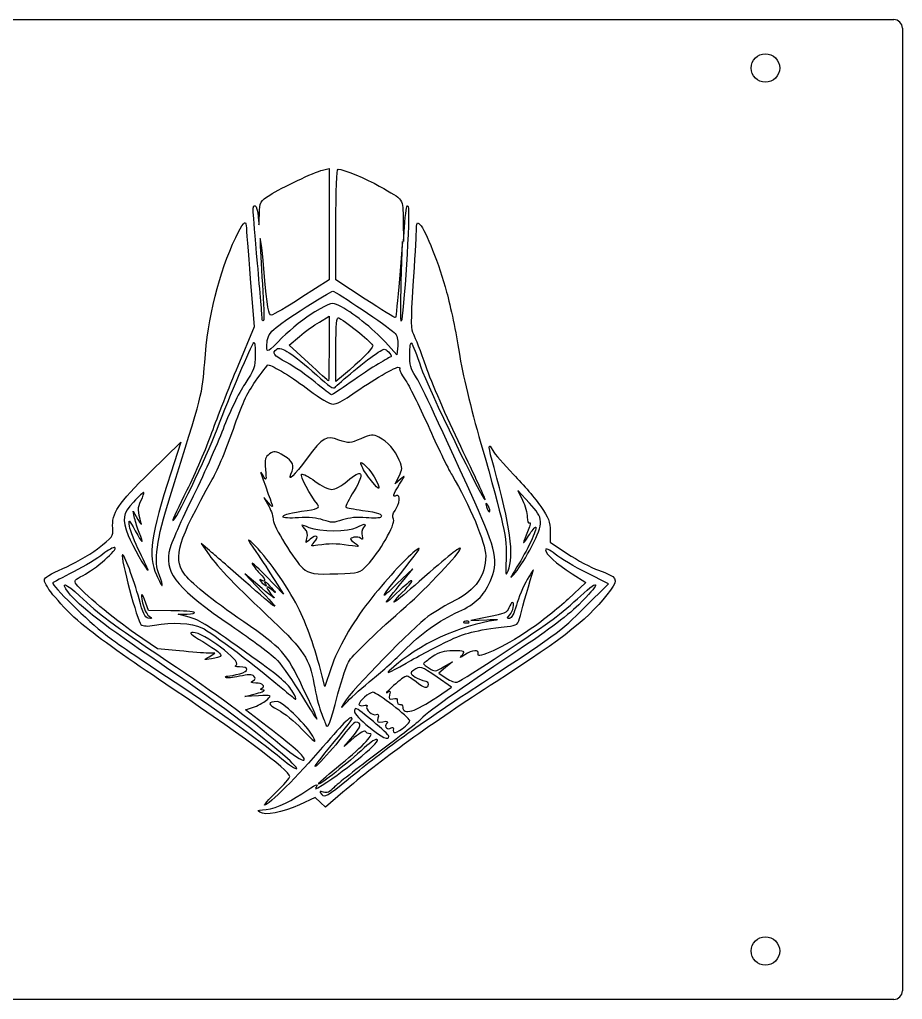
# Model space of a CAD drawing. Header units: millimetres. Extents: x -155 to 155, y -86 to 86.
# Drawn here: x 0 to 155, y -86 to 86 of the extents above; entities that cross this region are included whole.
import ezdxf

# ---------------------------------------------------------------- set-up
doc = ezdxf.new("R2010")
doc.units = ezdxf.units.MM

msp = doc.modelspace()

# ---------------------------------------------------------------- linework, layer by layer
at = {"color": 7, "linetype": 'Continuous', "lineweight": 25}
for p, q in [((-153.5, 86), (153.5, 86)), ((155, 84.5), (155, -84.5)), ((53.21, 59.58), (54.33, 59.86)), ((54.33, 59.86), (54.33, 40.34)), ((55.54, 40.32), (55.54, 50.05)), ((67.35, 50.67), (67.43, 47.02)), ((67.43, 47.02), (67.66, 50.46)), ((67.23, 47.02), (66.69, 40.42)), ((67.02, 39.95), (67.23, 47.02)), ((40.5, 40.55), (41.18, 32.05)), ((54.33, 40.34), (49.57, 37.25)), ((60.7, 36.94), (55.54, 40.32)), ((52.64, 32.91), (54.33, 33.92)), ((54.33, 33.92), (54.33, 28.23)), ((41.18, 32.05), (38.31, 25.17)), ((47.32, 28.87), (49.14, 30.39)), ((66.26, 27.13), (64.24, 29.36)), ((50.72, 25.72), (47.32, 28.87)), ((55.54, 22.47), (55.54, 28.2)), ((66.39, 28.74), (66.26, 27.13)), ((56.86, 23.57), (55.54, 22.47)), ((22.92, 6.56), (28.31, 11.82)), ((28.31, 11.82), (26.54, 6.36)), ((65.95, 4.53), (66.62, 5.84)), ((66.87, 5.34), (65.95, 4.53)), ((42.91, 2.11), (43.76, 0.58)), ((43.77, 1.1), (42.91, 2.11)), ((87.48, 3.32), (88.3, 1.62)), ((89.52, 1.12), (87.48, 3.32)), ((19.93, -0.32), (20.76, -1.74)), ((20.2, -1.54), (19.93, -0.32)), ((93.17, -3.8), (93.17, -5.73)), ((31.88, -5.99), (33.29, -7.98)), ((33.33, -7.2), (31.88, -5.99)), ((93.17, -5.73), (96.21, -7.76)), ((39.56, -11.3), (42.59, -14.49)), ((42.59, -13.89), (39.56, -11.3)), ((46.33, -14.89), (43.22, -11.65)), ((69.04, -10.44), (66.26, -13.07)), ((67.25, -12.61), (69.04, -10.44)), ((97, -11.27), (99.41, -12.79)), ((103.4, -13.05), (99.58, -11.13)), ((44.81, -12.46), (46.33, -14.89)), ((99.41, -12.79), (96.31, -15.72)), ((99.2, -17.22), (103.4, -13.05)), ((22.63, -17.72), (22.19, -16.44)), ((26.55, -17.76), (22.63, -17.72)), ((27.82, -18.38), (29.41, -18.36)), ((29.76, -18.91), (27.82, -18.38)), ((82.38, -18.86), (79.21, -19.48)), ((79.21, -19.48), (82.05, -19.36)), ((24.23, -24.45), (20.36, -21.8)), ((28.05, -24.82), (24.23, -24.45)), ((34.3, -25.24), (33.08, -25.21)), ((33.28, -25.84), (34.3, -25.24)), ((74.45, -27.63), (75.98, -26.73)), ((75.98, -26.73), (74.8, -27.72)), ((54.71, -27.77), (53.6, -31.07)), ((74.8, -27.72), (73.63, -28.71)), ((73.63, -28.71), (74.92, -29.63)), ((53.6, -31.07), (53.13, -29.25)), ((75.83, -31.21), (73.3, -29.42)), ((39.56, -32.85), (41.58, -32.32)), ((73.35, -32.89), (75.83, -31.21)), ((41.93, -32.72), (39.56, -32.85)), ((39.69, -35.16), (41.24, -34.62)), ((43.47, -38.07), (39.69, -35.16)), ((56.96, -41.58), (58.49, -39.85)), ((58.77, -40.05), (56.96, -41.58)), ((56.75, -49.64), (53.72, -52.26)), ((51.92, -50.58), (49.16, -51.82)), ((52.82, -51.42), (51.92, -50.58)), ((53.72, -52.26), (52.82, -51.42)), ((153.5, -86), (-153.5, -86))]:
    msp.add_line(p, q, dxfattribs=at)
for centre in [(130.95, 77.5), (130.95, -77.5)]:
    msp.add_circle(centre, 2.5, dxfattribs=at)
for centre, start, end in [((153.5, 84.5), 0, 90), ((153.5, -84.5), 270, 0)]:
    msp.add_arc(centre, 1.5, start, end, dxfattribs=at)
for points in [[(43.91, 55.18), (46.02, 56.52), (51.7, 59.21), (53.21, 59.58)], [(55.54, 50.05), (55.54, 56.01), (55.69, 59.77), (55.93, 59.77)], [(55.93, 59.77), (56.74, 59.77), (60.96, 58.02), (63.16, 56.77)], [(63.16, 56.77), (67.62, 54.24), (67.27, 54.75), (67.35, 50.67)], [(42.11, 51.77), (42.18, 54.04), (42.23, 54.12), (43.91, 55.18)], [(41.78, 43.17), (40.84, 53.74), (40.86, 53.3), (41.36, 53.3)], [(67.66, 50.46), (67.82, 52.82), (68.01, 53.67), (68.25, 53.17)], [(41.36, 53.3), (41.57, 53.3), (41.81, 52.43), (41.89, 51.37)], [(41.89, 51.37), (42.04, 49.47), (42.04, 49.47), (42.11, 51.77)], [(68.25, 53.17), (68.59, 52.45), (67.42, 33.48), (67.01, 33.07)], [(37.94, 47.74), (39.15, 50.27), (39.74, 50.93), (39.79, 49.78)], [(69.67, 48.83), (69.7, 50.41), (69.78, 50.56), (70.29, 50.04)], [(70.29, 50.04), (71.27, 49.05), (73.7, 42.91), (74.98, 38.17)], [(39.79, 49.78), (39.81, 49.38), (40.13, 45.22), (40.5, 40.55)], [(42.95, 41.56), (42.59, 45.68), (42.27, 48.29), (42.24, 47.36)], [(69.13, 39.34), (69.41, 43.56), (69.65, 47.84), (69.67, 48.83)], [(32.5, 25.83), (33.04, 33.64), (35.02, 41.64), (37.94, 47.74)], [(42.24, 47.36), (42.21, 46.43), (42.38, 42.91), (42.62, 39.53)], [(42.59, 33.5), (42.58, 33.82), (42.22, 38.17), (41.78, 43.17)], [(44.21, 34.12), (43.71, 34.08), (43.49, 35.42), (42.95, 41.56)], [(66.69, 40.42), (66.39, 36.79), (66.08, 33.76), (66, 33.69)], [(67.01, 33.07), (66.9, 32.96), (66.91, 36.06), (67.02, 39.95)], [(42.62, 39.53), (42.86, 36.15), (42.95, 33.28), (42.82, 33.16)], [(49.25, 34.87), (52.2, 36.77), (54.79, 38.32), (55.01, 38.32)], [(55.01, 38.32), (55.47, 38.32), (64.71, 32.1), (65.78, 31.07)], [(69.19, 30.72), (68.72, 31.5), (68.71, 32.88), (69.13, 39.34)], [(74.98, 38.17), (75.66, 35.7), (76.64, 30.94), (77.17, 27.6)], [(49.57, 37.25), (46.96, 35.55), (44.54, 34.14), (44.21, 34.12)], [(56.07, 35.8), (54.81, 36.41), (54.72, 36.39), (51.82, 34.68)], [(66, 33.69), (65.92, 33.61), (63.54, 35.07), (60.7, 36.94)], [(43.41, 28.51), (43.42, 30.92), (43.83, 31.37), (49.25, 34.87)], [(51.82, 34.68), (50.2, 33.72), (47.63, 31.69), (46.13, 30.17)], [(64.24, 29.36), (62.11, 31.71), (58.24, 34.76), (56.07, 35.8)], [(42.82, 33.16), (42.69, 33.03), (42.59, 33.19), (42.59, 33.5)], [(49.14, 30.39), (50.13, 31.22), (51.71, 32.36), (52.64, 32.91)], [(55.54, 28.2), (55.54, 32.66), (55.65, 33.86), (56.05, 33.64)], [(56.05, 33.64), (57.72, 32.69), (62.01, 29.18), (62.01, 28.75)], [(65.78, 31.07), (66.31, 30.56), (66.48, 29.9), (66.39, 28.74)], [(34.69, 14.12), (36.85, 19.84), (40.67, 28.85), (41.14, 29.32)], [(41.14, 29.32), (41.27, 29.45), (41.38, 28.48), (41.38, 27.16)], [(46.13, 30.17), (43.56, 27.56), (43.4, 27.47), (43.41, 28.51)], [(68.49, 27.27), (68.49, 28.56), (68.64, 29.41), (68.83, 29.2)], [(71.37, 25.05), (70.48, 27.66), (69.5, 30.2), (69.19, 30.72)], [(46.94, 25.79), (44.5, 27.1), (44.27, 27.41), (45.16, 28.16)], [(45.16, 28.16), (45.86, 28.74), (47.98, 27.35), (52.11, 23.62)], [(54.33, 28.23), (54.33, 25.1), (54.28, 22.55), (54.23, 22.56)], [(55.42, 21.44), (55.79, 22.04), (61.22, 26.48), (62.95, 27.6)], [(62.01, 28.75), (62.01, 28.26), (59.71, 25.95), (56.86, 23.57)], [(62.95, 27.6), (64, 28.28), (64.14, 28.28), (64.75, 27.67)], [(64.75, 27.67), (65.11, 27.31), (65.33, 26.95), (65.23, 26.87)], [(68.83, 29.2), (69.02, 28.99), (69.75, 27.08), (70.45, 24.97)], [(77.17, 27.6), (77.79, 23.7), (79.16, 17.98), (80.99, 11.6)], [(26.43, 2.31), (32.14, 20.45), (32.13, 20.42), (32.5, 25.83)], [(41.38, 27.16), (41.38, 24.98), (41.21, 24.5), (39.53, 22)], [(65.23, 26.87), (65.13, 26.8), (64.14, 26.21), (63.03, 25.58)], [(69.5, 23.42), (68.72, 24.61), (68.49, 25.48), (68.49, 27.27)], [(38.31, 25.17), (36.73, 21.39), (34.66, 16.11), (33.71, 13.44)], [(41.43, 22.54), (42.53, 24.1), (43.51, 25.37), (43.63, 25.37)], [(43.63, 25.37), (44.35, 25.37), (48.13, 23.06), (50.84, 20.96)], [(51.9, 22.35), (50.45, 23.55), (48.22, 25.1), (46.94, 25.79)], [(54.23, 22.56), (54.17, 22.56), (52.59, 23.99), (50.72, 25.72)], [(57.92, 19.88), (60.85, 22.03), (65.76, 24.97), (66.41, 24.97)], [(63.03, 25.58), (61.92, 24.94), (59.67, 23.45), (58.02, 22.27)], [(66.41, 24.97), (66.74, 24.97), (66.89, 24.85), (66.75, 24.71)], [(66.75, 24.71), (66.61, 24.57), (67.03, 23.71), (67.69, 22.79)], [(70.45, 24.97), (71.59, 21.56), (81.41, 1.34), (81.76, 1.69)], [(77.45, 11.07), (75, 16.16), (72.26, 22.45), (71.37, 25.05)], [(37.53, 14.09), (38.98, 18.34), (39.92, 20.39), (41.43, 22.54)], [(52.11, 23.62), (54.28, 21.64), (55.18, 21.06), (55.42, 21.44)], [(67.69, 22.79), (68.34, 21.88), (70.15, 18.24), (71.71, 14.72)], [(79.9, 1.3), (72.43, 17.75), (70.4, 22.07), (69.5, 23.42)], [(39.53, 22), (38.48, 20.45), (36.83, 17.02), (35.73, 14.12)], [(50.84, 20.96), (52.78, 19.46), (54.42, 18.5), (55.03, 18.5)], [(54.77, 20.14), (54.64, 20.15), (53.35, 21.14), (51.9, 22.35)], [(58.02, 22.27), (56.37, 21.08), (54.91, 20.12), (54.77, 20.14)], [(55.03, 18.5), (55.59, 18.5), (56.89, 19.12), (57.92, 19.88)], [(26.89, -1.96), (27.26, -2.33), (32.78, 9.05), (34.69, 14.12)], [(35.73, 14.12), (34.66, 11.3), (32.13, 5.65), (30.11, 1.56)], [(33.84, 5.29), (34.82, 7.04), (36.48, 11), (37.53, 14.09)], [(71.71, 14.72), (73.27, 11.2), (75.16, 7.28), (75.92, 6.02)], [(33.71, 13.44), (32.75, 10.77), (30.8, 6.24), (29.37, 3.38)], [(56.07, 12.19), (53.71, 12.99), (53.31, 12.76), (50.47, 8.99)], [(59.92, 12.43), (58.01, 11.61), (57.8, 11.6), (56.07, 12.19)], [(63.09, 12.7), (62.03, 13.25), (61.76, 13.22), (59.92, 12.43)], [(66.66, 8.67), (65.9, 10.48), (64.66, 11.88), (63.09, 12.7)], [(46.42, 9.41), (44.9, 10.32), (44.71, 10.34), (43.88, 9.76)], [(81.76, 1.69), (81.84, 1.76), (79.89, 5.99), (77.45, 11.07)], [(80.99, 11.6), (85.07, -2.62), (85.59, -4.99), (85.42, -8.75)], [(83.3, 7.35), (82.26, 11.04), (82.19, 12.03), (83.09, 10.34)], [(83.09, 10.34), (83.36, 9.82), (84.99, 7.93), (86.72, 6.15)], [(43.88, 9.76), (43.1, 9.22), (43.01, 8.86), (43.17, 7.04)], [(47.64, 6.19), (48.31, 7.78), (48.06, 8.43), (46.42, 9.41)], [(50.47, 8.99), (48.1, 5.83), (47.05, 4.8), (47.64, 6.19)], [(60.12, 7.47), (59.17, 9.26), (61.1, 7.68), (62.25, 5.72)], [(66.62, 5.84), (67.23, 7.04), (67.24, 7.28), (66.66, 8.67)], [(42.74, 5.95), (42.09, 7.04), (42.09, 7.02), (43.67, 2.71)], [(43.17, 7.04), (43.34, 5.02), (43.33, 4.98), (42.74, 5.95)], [(57.5, 4.98), (60.17, 7.27), (60.71, 6.54), (58.74, 3.3)], [(61.77, 5.03), (61.12, 5.86), (60.38, 6.96), (60.12, 7.47)], [(85.77, -10.78), (86.88, -8.18), (86.13, -2.74), (83.3, 7.35)], [(16.36, -3.3), (16.13, -0.66), (17.25, 1.02), (22.92, 6.56)], [(26.54, 6.36), (22.99, -4.58), (22.52, -7.97), (24.03, -11.49)], [(28.84, -11.19), (26.92, -8.36), (27.81, -5.44), (33.84, 5.29)], [(52.29, 0.91), (51.06, 2.39), (49.17, 5.97), (49.51, 6.18)], [(49.51, 6.18), (49.72, 6.31), (50.78, 5.76), (51.86, 4.97)], [(62.25, 5.72), (63.6, 3.42), (63.32, 3.01), (61.77, 5.03)], [(66.73, 4.44), (67.73, 6.05), (67.74, 6.1), (66.87, 5.34)], [(75.92, 6.02), (78.96, 0.97), (81.85, -5.93), (81.84, -8.14)], [(86.72, 6.15), (88.44, 4.37), (90.6, 1.84), (91.51, 0.52)], [(51.86, 4.97), (52.94, 4.17), (54.27, 3.52), (54.81, 3.52)], [(54.81, 3.52), (55.36, 3.52), (56.56, 4.17), (57.5, 4.98)], [(66.2, 2.43), (65.42, 2.13), (65.52, 2.51), (66.73, 4.44)], [(21.81, 2.99), (21.73, 3.07), (20.91, 2.32), (19.99, 1.31)], [(21.31, 1.55), (21.67, 2.26), (21.89, 2.91), (21.81, 2.99)], [(24.54, -11.61), (23.5, -9.13), (24.01, -5.4), (26.43, 2.31)], [(29.37, 3.38), (27.93, 0.52), (26.82, -1.88), (26.89, -1.96)], [(43.67, 2.71), (44.6, 0.15), (44.61, 0.11), (43.77, 1.1)], [(58.74, 3.3), (57.84, 1.82), (57.19, 0.53), (57.29, 0.42)], [(65.92, -0.16), (66.75, 1.03), (66.94, 2.71), (66.2, 2.43)], [(19.99, 1.31), (18.08, -0.76), (17.95, -1.59), (19.09, -4.58)], [(21.37, -2.41), (20.72, -0.3), (20.71, 0.35), (21.31, 1.55)], [(30.11, 1.56), (28.09, -2.52), (26.33, -6.63), (26.19, -7.57)], [(43.76, 0.58), (44.22, -0.27), (44.57, -1.36), (44.53, -1.85)], [(49.47, -0.32), (52.44, 0.1), (52.82, 0.27), (52.29, 0.91)], [(57.29, 0.42), (57.39, 0.32), (58.7, 0.06), (60.2, -0.15)], [(82.62, -12.66), (84.15, -9.29), (83.72, -7.1), (79.9, 1.3)], [(82.3, 0.56), (81.82, 1.38), (81.71, 1.12), (82.1, 0.1)], [(82.1, 0.1), (82.23, -0.26), (82.43, -0.47), (82.54, -0.37)], [(82.54, -0.37), (82.64, -0.26), (82.53, 0.15), (82.3, 0.56)], [(88.3, 1.62), (88.76, 0.68), (89.13, -0.65), (89.13, -1.34)], [(89.92, -6.46), (92.07, -2.29), (92.04, -1.6), (89.52, 1.12)], [(91.51, 0.52), (92.89, -1.46), (93.17, -2.2), (93.17, -3.8)], [(19.3, -2.95), (19.1, -1.62), (19.15, -1.67), (20.3, -3.76)], [(21.01, -4.05), (20.71, -3.34), (20.35, -2.2), (20.2, -1.54)], [(46.23, -1.31), (46.23, -0.92), (47.05, -0.67), (49.47, -0.32)], [(48.96, -1.45), (47.46, -1.55), (46.23, -1.48), (46.23, -1.31)], [(53.31, -1.85), (52.26, -1.47), (50.74, -1.33), (48.96, -1.45)], [(60.84, -1.44), (59.27, -1.3), (57.86, -1.43), (56.7, -1.83)], [(60.2, -0.15), (63.13, -0.56), (63.76, -0.79), (63.44, -1.32)], [(63.44, -1.32), (63.32, -1.51), (62.16, -1.56), (60.84, -1.44)], [(61.02, -9.78), (63.12, -7.66), (66.07, -2.51), (65.65, -1.72)], [(65.65, -1.72), (65.41, -1.28), (65.5, -0.75), (65.92, -0.16)], [(89.13, -1.34), (89.13, -2.11), (89.29, -2.49), (89.55, -2.33)], [(13.66, -6.89), (16.34, -4.87), (16.48, -4.68), (16.36, -3.3)], [(21.09, -7.5), (20.22, -5.78), (19.42, -3.73), (19.3, -2.95)], [(20.76, -1.74), (21.22, -2.52), (21.5, -2.82), (21.37, -2.41)], [(44.53, -1.85), (44.46, -2.78), (48.35, -9.11), (49.71, -10.29)], [(50.04, -3.32), (49.34, -2.54), (49.35, -2.54), (50.8, -3.14)], [(50.46, -5.05), (50.67, -4.4), (50.54, -3.86), (50.04, -3.32)], [(50.8, -3.14), (52.7, -3.94), (57.8, -3.94), (59.18, -3.15)], [(56.7, -1.83), (55.16, -2.35), (54.73, -2.35), (53.31, -1.85)], [(59.18, -3.15), (60.51, -2.4), (61.03, -2.4), (60.4, -3.15)], [(60.4, -3.15), (60.12, -3.48), (60, -4.15), (60.12, -4.63)], [(90.64, -3.11), (90.92, -3.39), (89.06, -7.31), (87.33, -10.08)], [(89.55, -2.33), (89.79, -2.19), (89.68, -2.77), (89.31, -3.62)], [(89.35, -4.65), (89.95, -3.7), (90.53, -3.01), (90.64, -3.11)], [(19.09, -4.58), (19.76, -6.34), (22.22, -10.64), (22.56, -10.64)], [(20.3, -3.76), (21.58, -6.1), (21.92, -6.25), (21.01, -4.05)], [(40.97, -5.99), (39.8, -4.89), (39.85, -5.04), (41.49, -7.4)], [(51.04, -5.21), (50.18, -5.98), (50.17, -5.98), (50.46, -5.05)], [(51.74, -5.73), (52.69, -4.69), (52.11, -4.26), (51.04, -5.21)], [(58.69, -4.88), (57.89, -5.09), (57.89, -5.12), (58.83, -5.84)], [(59.93, -5.08), (59.71, -4.85), (59.15, -4.76), (58.69, -4.88)], [(60.12, -4.63), (60.28, -5.22), (60.22, -5.37), (59.93, -5.08)], [(89.31, -3.62), (88.2, -6.22), (88.21, -6.47), (89.35, -4.65)], [(11.15, -11.57), (13.18, -10.59), (17.39, -6.89), (16.74, -6.68)], [(16.74, -6.68), (16.49, -6.59), (15.55, -7.11), (14.64, -7.83)], [(48.85, -17.09), (47.03, -13.46), (43.22, -8.1), (40.97, -5.99)], [(52.39, -6.28), (51.11, -6.48), (51.08, -6.46), (51.74, -5.73)], [(57.77, -6.3), (55.51, -5.97), (54.35, -5.97), (52.39, -6.28)], [(58.83, -5.84), (59.79, -6.58), (59.79, -6.58), (57.77, -6.3)], [(67.65, -10.27), (70.46, -6.73), (70.74, -6.26), (69.38, -7.34)], [(67.89, -16.96), (71.43, -13.85), (77.37, -7.54), (77.39, -6.86)], [(77.39, -6.86), (77.39, -6.42), (75.3, -8.1), (70.18, -12.62)], [(87.07, -11.04), (87.74, -10.27), (89.02, -8.2), (89.92, -6.46)], [(94.06, -7.87), (92.98, -7.01), (92.36, -6.73), (92.36, -7.09)], [(7.59, -10.38), (9.37, -9.63), (12.1, -8.06), (13.66, -6.89)], [(14.64, -7.83), (13.73, -8.55), (11.41, -9.95), (9.48, -10.94)], [(18.05, -7.94), (17.66, -8.32), (20.7, -19.73), (21.31, -20.17)], [(20.97, -15.7), (20.07, -12.31), (18.32, -7.66), (18.05, -7.94)], [(22.56, -10.64), (22.62, -10.64), (21.96, -9.23), (21.09, -7.5)], [(26.19, -7.57), (25.61, -11.39), (27.99, -14.16), (37.13, -20.35)], [(33.29, -7.98), (34.81, -10.14), (38.06, -13.5), (44.47, -19.54)], [(39.39, -12.47), (36.86, -10.24), (34.13, -7.87), (33.33, -7.2)], [(41.49, -7.4), (42.48, -8.85), (43.98, -11.13), (44.81, -12.46)], [(69.38, -7.34), (67.69, -8.68), (64.14, -12.57), (61.3, -16.2)], [(81.84, -8.14), (81.83, -11.6), (80.09, -14.13), (76.43, -15.97)], [(92.36, -7.09), (92.36, -7.86), (94.12, -9.45), (97, -11.27)], [(99.58, -11.13), (97.48, -10.08), (95, -8.61), (94.06, -7.87)], [(96.21, -7.76), (97.88, -8.88), (100.34, -10.19), (101.67, -10.67)], [(43.22, -11.65), (41.5, -9.87), (40.47, -8.98), (40.92, -9.66)], [(40.92, -9.66), (41.38, -10.35), (42.03, -11.15), (42.37, -11.43)], [(49.71, -10.29), (50.85, -11.28), (51.72, -11.42), (55.88, -11.28)], [(55.88, -11.28), (59.58, -11.16), (59.7, -11.12), (61.02, -9.78)], [(66.26, -13.07), (63.06, -16.1), (63.13, -15.96), (67.65, -10.27)], [(85.42, -8.75), (85.29, -11.54), (85.33, -11.79), (85.77, -10.78)], [(87.33, -10.08), (85.97, -12.27), (85.95, -12.34), (87.07, -11.04)], [(4.35, -12.39), (4.35, -11.95), (5.42, -11.28), (7.59, -10.38)], [(9.48, -10.94), (7.55, -11.93), (5.9, -12.81), (5.81, -12.89)], [(9.98, -13.14), (9.51, -12.47), (9.64, -12.31), (11.15, -11.57)], [(24.03, -11.49), (24.51, -12.59), (24.97, -13.43), (25.05, -13.34)], [(25.05, -13.34), (25.13, -13.26), (24.9, -12.48), (24.54, -11.61)], [(39.35, -19.73), (33.58, -15.75), (29.89, -12.77), (28.84, -11.19)], [(42.37, -11.43), (43.06, -12), (43.24, -12.86), (42.59, -12.46)], [(67.19, -14.57), (69.97, -11.74), (69.13, -11.85), (66.2, -14.7)], [(87.92, -18.61), (88.32, -17.04), (89.65, -12.43), (90.18, -10.75)], [(90.18, -10.75), (90.31, -10.36), (89.84, -11.03), (89.14, -12.26)], [(98.46, -15.2), (102.17, -11.77), (101.92, -13.11), (98.18, -16.71)], [(101.67, -10.67), (104.96, -11.87), (105.16, -12.2), (103.75, -14.14)], [(10.83, -20.03), (7.34, -16.99), (4.35, -13.45), (4.35, -12.39)], [(5.81, -12.89), (5.49, -13.2), (12.15, -19.72), (15.07, -21.96)], [(8.58, -14.56), (7.01, -12.55), (8.12, -12.88), (10.52, -15.14)], [(20.36, -21.8), (16.5, -19.17), (10.96, -14.54), (9.98, -13.14)], [(42.59, -14.49), (46.23, -18.3), (45.53, -17.87), (39.39, -12.47)], [(42.59, -12.46), (41.93, -12.05), (42.13, -12.52), (42.87, -13.12)], [(43.25, -13.17), (42.74, -12.32), (43.21, -12.6), (44.24, -13.77)], [(42.87, -13.12), (43.34, -13.5), (43.46, -13.51), (43.25, -13.17)], [(44.31, -14.12), (43.04, -13.04), (43.17, -13.79), (44.51, -15.25)], [(66.2, -14.7), (63.53, -17.29), (63.76, -16.83), (67.25, -12.61)], [(70.18, -12.62), (65.74, -16.55), (64.39, -17.42), (67.19, -14.57)], [(77.13, -17.91), (80.01, -16.6), (81.47, -15.21), (82.62, -12.66)], [(89.14, -12.26), (88.44, -13.48), (87.57, -15.53), (87.22, -16.81)], [(24.55, -26.93), (15.18, -20.61), (10.41, -16.92), (8.58, -14.56)], [(10.52, -15.14), (14.16, -18.57), (15.84, -19.83), (25.87, -26.55)], [(22.19, -16.44), (21.51, -14.46), (21.17, -14.42), (21.6, -16.38)], [(44.51, -15.25), (45.13, -15.92), (44.26, -15.31), (42.59, -13.89)], [(44.24, -13.77), (45.12, -14.77), (45.13, -14.81), (44.31, -14.12)], [(103.75, -14.14), (100.4, -18.77), (95.73, -22.52), (83.66, -30.25)], [(93.69, -19.25), (94.98, -18.26), (97.13, -16.44), (98.46, -15.2)], [(22.6, -19.07), (22.01, -18.97), (21.63, -18.18), (20.97, -15.7)], [(21.6, -16.38), (21.81, -17.34), (22.3, -18.37), (22.68, -18.67)], [(53.13, -29.25), (51.8, -24.12), (50.43, -20.24), (48.85, -17.09)], [(61.3, -16.2), (58.36, -19.97), (55.84, -24.39), (54.71, -27.77)], [(57.92, -26.5), (58.83, -25.22), (62.8, -21.43), (67.89, -16.96)], [(76.43, -15.97), (75.07, -16.66), (72.93, -17.93), (71.69, -18.8)], [(86.49, -16.31), (86.37, -16.31), (86.11, -16.74), (85.91, -17.27)], [(87.22, -16.81), (86.82, -18.23), (86.35, -19.14), (86, -19.14)], [(86.06, -18.5), (86.65, -17.91), (86.96, -16.31), (86.49, -16.31)], [(98.18, -16.71), (95.94, -18.87), (92.18, -21.67), (86.44, -25.45)], [(96.31, -15.72), (94.6, -17.33), (91.43, -19.85), (89.25, -21.32)], [(22.68, -18.67), (23.32, -19.17), (23.32, -19.2), (22.6, -19.07)], [(30.73, -18.06), (30.58, -17.92), (28.7, -17.78), (26.55, -17.76)], [(29.41, -18.36), (30.28, -18.34), (30.87, -18.21), (30.73, -18.06)], [(40.77, -25.84), (33.21, -20.39), (31.65, -19.41), (29.76, -18.91)], [(71.69, -18.8), (69.3, -20.47), (58.22, -31.85), (56.97, -33.91)], [(67.48, -24.8), (70.31, -21.88), (73.65, -19.5), (77.13, -17.91)], [(78.4, -32.29), (94.57, -21.72), (94.93, -21.45), (99.2, -17.22)], [(85.91, -17.27), (85.6, -18.09), (85.05, -18.33), (82.38, -18.86)], [(86, -19.14), (85.54, -19.14), (85.55, -19.02), (86.06, -18.5)], [(85.58, -20.54), (87.43, -20.31), (87.5, -20.25), (87.92, -18.61)], [(24.38, -29.77), (18.71, -25.97), (12.61, -21.59), (10.83, -20.03)], [(21.31, -20.17), (21.75, -20.49), (22.51, -20.54), (23.68, -20.31)], [(23.68, -20.31), (26.72, -19.73), (30.12, -19.91), (32, -20.76)], [(37.13, -20.35), (40.75, -22.8), (44.42, -25.58), (45.3, -26.53)], [(49.7, -31.17), (46.77, -25.09), (46.15, -24.4), (39.35, -19.73)], [(44.47, -19.54), (49.85, -24.62), (50.94, -26.29), (51.69, -30.57)], [(83.66, -19.42), (77.19, -20.35), (70.15, -23.63), (65.25, -28)], [(75.16, -23.12), (78.24, -21.64), (79.84, -21.24), (85.58, -20.54)], [(76.83, -30.3), (77.87, -29.91), (91.17, -21.18), (93.69, -19.25)], [(78.13, -19.67), (77.8, -19.8), (77.9, -19.9), (78.37, -19.92)], [(78.9, -19.7), (78.77, -19.57), (78.42, -19.55), (78.13, -19.67)], [(78.37, -19.92), (78.8, -19.93), (79.04, -19.84), (78.9, -19.7)], [(82.05, -19.36), (83.6, -19.29), (84.33, -19.32), (83.66, -19.42)], [(15.07, -21.96), (16.74, -23.23), (21.57, -26.55), (25.8, -29.32)], [(30.46, -21.57), (29.65, -21.57), (30, -21.91), (32.16, -23.2)], [(38.07, -27.29), (39.04, -26.67), (32.25, -21.56), (30.46, -21.57)], [(32, -20.76), (33.6, -21.49), (42.03, -27.87), (46.5, -31.74)], [(89.25, -21.32), (85.12, -24.1), (80.09, -26.43), (80.5, -25.37)], [(32.16, -23.2), (34.68, -24.71), (35.59, -25.48), (35.25, -25.79)], [(67.85, -26.98), (70.05, -25.73), (73.34, -23.99), (75.16, -23.12)], [(33.08, -25.21), (32.41, -25.2), (30.15, -25.02), (28.05, -24.82)], [(35.25, -25.79), (35.17, -25.87), (34.47, -26.04), (33.69, -26.19)], [(62.01, -29.75), (63.68, -28.4), (66.14, -26.18), (67.48, -24.8)], [(86.44, -25.45), (77.82, -31.14), (70.82, -36.12), (70.31, -36.94)], [(76.15, -24.8), (74.48, -24.8), (73.65, -25.04), (72.46, -25.87)], [(77.75, -25.49), (78.25, -24.86), (78.12, -24.8), (76.15, -24.8)], [(78.19, -25.49), (77.25, -26.14), (77.22, -26.14), (77.75, -25.49)], [(80.5, -25.37), (80.81, -24.57), (79.42, -24.64), (78.19, -25.49)], [(47.04, -43.73), (42.67, -39.81), (33.51, -32.97), (24.55, -26.93)], [(25.87, -26.55), (35.08, -32.72), (39.48, -35.97), (46.12, -41.52)], [(33.69, -26.19), (32.28, -26.45), (32.28, -26.45), (33.28, -25.84)], [(38.62, -27.63), (37.88, -27.63), (37.7, -27.52), (38.07, -27.29)], [(47.98, -32.04), (47.14, -30.6), (45.91, -29.53), (40.77, -25.84)], [(45.3, -26.53), (46.17, -27.48), (48.05, -30.2), (49.48, -32.58)], [(55.9, -32.36), (56.58, -29.73), (57.49, -27.09), (57.92, -26.5)], [(65.25, -28), (64.11, -29.01), (64.62, -28.81), (67.85, -26.98)], [(73.3, -29.42), (70.54, -27.48), (70.26, -27.4), (69.19, -28.2)], [(72.46, -25.87), (71.61, -26.46), (70.92, -27), (70.92, -27.07)], [(70.92, -27.07), (70.92, -27.15), (71.37, -27.51), (71.92, -27.87)], [(36.56, -29.25), (36.87, -29.25), (37.82, -29.06), (38.66, -28.83)], [(41.14, -29.26), (40.83, -28.95), (40.09, -28.96), (38.59, -29.28)], [(38.66, -28.83), (40.34, -28.36), (40.32, -27.64), (38.62, -27.63)], [(69.19, -28.2), (68.52, -28.71), (68.54, -28.79), (69.48, -29.41)], [(71.92, -27.87), (72.86, -28.49), (73.01, -28.47), (74.45, -27.63)], [(47.45, -46.87), (47.45, -45.84), (38.59, -39.28), (24.38, -29.77)], [(25.8, -29.32), (33.84, -34.58), (41.91, -40.34), (46.03, -43.74)], [(36.22, -29.5), (36.09, -29.36), (36.24, -29.25), (36.56, -29.25)], [(38.59, -29.28), (37.42, -29.53), (36.36, -29.63), (36.22, -29.5)], [(41.45, -30.46), (40.61, -30.46), (40.5, -30.37), (40.97, -30.07)], [(40.97, -30.07), (41.4, -29.8), (41.45, -29.57), (41.14, -29.26)], [(42.49, -31.41), (43.31, -31.08), (42.64, -30.47), (41.45, -30.46)], [(51.69, -30.57), (52.02, -32.44), (52.53, -34.58), (52.84, -35.35)], [(83.66, -30.25), (72.43, -37.45), (63.06, -44.21), (56.75, -49.64)], [(57.61, -33.66), (58.36, -32.85), (60.35, -31.09), (62.01, -29.75)], [(65.66, -30.92), (64.66, -31.83), (64.14, -32.37), (64.51, -32.11)], [(67.95, -29.26), (67.69, -29.26), (66.66, -30), (65.66, -30.92)], [(69.63, -30.27), (68.97, -29.71), (68.21, -29.26), (67.95, -29.26)], [(69.48, -29.41), (70.03, -29.77), (70.76, -30.06), (71.11, -30.06)], [(71.73, -30.67), (71.73, -31.56), (71, -31.42), (69.63, -30.27)], [(71.11, -30.06), (71.45, -30.06), (71.73, -30.34), (71.73, -30.67)], [(74.92, -29.63), (75.63, -30.13), (76.49, -30.44), (76.83, -30.3)], [(41.58, -32.32), (42.69, -32.02), (43.24, -31.74), (42.79, -31.7)], [(43.55, -33.33), (44.28, -32.6), (44.24, -32.59), (41.93, -32.72)], [(42.79, -31.7), (42.33, -31.65), (42.2, -31.53), (42.49, -31.41)], [(46.5, -31.74), (47.49, -32.6), (48.4, -33.3), (48.51, -33.3)], [(48.51, -33.3), (48.62, -33.3), (48.38, -32.73), (47.98, -32.04)], [(49.48, -32.58), (50.9, -34.96), (52.13, -36.85), (52.2, -36.78)], [(52.2, -36.78), (52.27, -36.7), (51.14, -34.18), (49.7, -31.17)], [(53.69, -37.55), (54.11, -38.73), (54.43, -37.97), (55.9, -32.36)], [(62, -32.09), (61.37, -32.09), (59.59, -33.67), (59.59, -34.23)], [(68.49, -37.06), (68.49, -36.52), (62.69, -32.09), (62, -32.09)], [(64.51, -32.11), (65.1, -31.7), (65.16, -31.76), (64.95, -32.53)], [(64.95, -32.53), (64.76, -33.28), (64.86, -33.39), (65.54, -33.21)], [(66.47, -40.5), (69.03, -38.6), (74.4, -34.91), (78.4, -32.29)], [(41.24, -34.62), (42.1, -34.33), (43.13, -33.75), (43.55, -33.33)], [(45.28, -33.71), (43.46, -33.71), (43.5, -34.24), (45.37, -35.17)], [(51.14, -39.26), (50.05, -37.49), (46.05, -33.71), (45.28, -33.71)], [(56.97, -33.91), (56.3, -35.03), (56.34, -35.01), (57.61, -33.66)], [(59.59, -34.23), (59.59, -34.44), (59.95, -34.51), (60.4, -34.4)], [(60.4, -34.4), (60.84, -34.28), (61.1, -34.35), (60.98, -34.56)], [(65.54, -33.21), (66.12, -33.06), (66.35, -33.19), (66.31, -33.66)], [(66.31, -33.66), (66.29, -34.02), (66.49, -34.27), (66.77, -34.21)], [(66.77, -34.21), (67.05, -34.16), (67.28, -34.37), (67.28, -34.68)], [(67.28, -34.68), (67.28, -36.18), (69.47, -35.53), (73.35, -32.89)], [(45.37, -35.17), (46.45, -35.71), (48.32, -37.2), (49.52, -38.48)], [(52.84, -35.35), (53.15, -36.11), (53.53, -37.1), (53.69, -37.55)], [(58.37, -36.79), (58.37, -35.95), (57.16, -37.11), (53.21, -41.7)], [(59.04, -34.92), (58.89, -34.92), (58.78, -35.18), (58.78, -35.51)], [(58.78, -35.51), (58.78, -35.83), (59.91, -37.02), (61.3, -38.14)], [(64.85, -39.82), (64.85, -39.44), (59.48, -34.92), (59.04, -34.92)], [(60.98, -34.56), (60.65, -35.09), (61.94, -36.25), (62.59, -36)], [(62.59, -36), (62.98, -35.85), (63.07, -36.03), (62.92, -36.63)], [(54.47, -41.75), (56.62, -39.16), (58.37, -36.93), (58.37, -36.79)], [(59.01, -37.35), (58.72, -37.35), (57.56, -38.58), (56.44, -40.08)], [(58.49, -39.85), (59.96, -38.19), (60.13, -37.35), (59.01, -37.35)], [(62.92, -36.63), (62.73, -37.35), (62.84, -37.44), (63.78, -37.26)], [(70.31, -36.94), (70.16, -37.19), (66.91, -39.73), (63.09, -42.59)], [(63.78, -37.26), (64.62, -37.1), (64.76, -37.17), (64.43, -37.57)], [(64.43, -37.57), (63.93, -38.17), (64.58, -38.77), (65.26, -38.35)], [(67.78, -38.02), (68.17, -37.71), (68.49, -37.28), (68.49, -37.06)], [(49.88, -44.02), (50.41, -43.69), (48.74, -42.15), (43.47, -38.07)], [(49.52, -38.48), (50.71, -39.77), (51.76, -40.77), (51.84, -40.72)], [(51.84, -40.72), (51.92, -40.67), (51.61, -40.01), (51.14, -39.26)], [(55.64, -45.34), (59.84, -42), (62.43, -39.37), (61.52, -39.37)], [(60.73, -38.95), (60.65, -38.71), (59.77, -39.21), (58.77, -40.05)], [(61.52, -39.37), (61.16, -39.37), (60.8, -39.18), (60.73, -38.95)], [(61.3, -38.14), (63.69, -40.07), (64.85, -40.62), (64.85, -39.82)], [(65.26, -38.35), (65.49, -38.21), (65.65, -38.25), (65.62, -38.43)], [(65.62, -38.43), (65.43, -39.51), (66.03, -39.4), (67.78, -38.02)], [(52.34, -48.87), (56.38, -46.5), (63.32, -40.91), (62.83, -40.42)], [(56.44, -40.08), (55.32, -41.58), (53.53, -43.63), (52.48, -44.63)], [(57.71, -47.31), (59.96, -45.46), (63.91, -42.39), (66.47, -40.5)], [(62.83, -40.42), (62.59, -40.19), (61.72, -40.72), (60.51, -41.84)], [(53.21, -41.7), (48.85, -46.77), (43.72, -51.92), (43.01, -51.92)], [(46.12, -41.52), (47.95, -43.04), (49.64, -44.17), (49.88, -44.02)], [(52.48, -44.63), (51.24, -45.81), (51.95, -44.78), (54.47, -41.75)], [(60.51, -41.84), (57.65, -44.5), (52.71, -48.41), (52.49, -48.19)], [(63.09, -42.59), (59.27, -45.44), (55.7, -48.25), (55.16, -48.84)], [(46.03, -43.74), (48.89, -46.11), (49.68, -46.09), (47.04, -43.73)], [(52.49, -48.19), (52.39, -48.09), (53.8, -46.8), (55.64, -45.34)], [(45.05, -49.63), (46.37, -48.37), (47.45, -47.13), (47.45, -46.87)], [(49.57, -49.89), (52.14, -48.17), (52.52, -48), (52.06, -48.74)], [(53.06, -50.03), (53.54, -50.61), (54.03, -50.32), (57.71, -47.31)], [(43.01, -51.92), (42.81, -51.92), (43.73, -50.89), (45.05, -49.63)], [(52.06, -48.74), (51.87, -49.06), (51.96, -49.1), (52.34, -48.87)], [(53.35, -49.64), (52.61, -49.4), (52.58, -49.45), (53.06, -50.03)], [(55.16, -48.84), (54.46, -49.6), (53.94, -49.83), (53.35, -49.64)], [(42.64, -52.73), (44.32, -52.72), (46.94, -51.65), (49.57, -49.89)], [(42.19, -53.15), (41.7, -52.82), (41.79, -52.74), (42.64, -52.73)], [(49.16, -51.82), (46.06, -53.2), (43.1, -53.77), (42.19, -53.15)]]:
    msp.add_open_spline(points, degree=3, dxfattribs=at)

doc.saveas('drawing.dxf')
